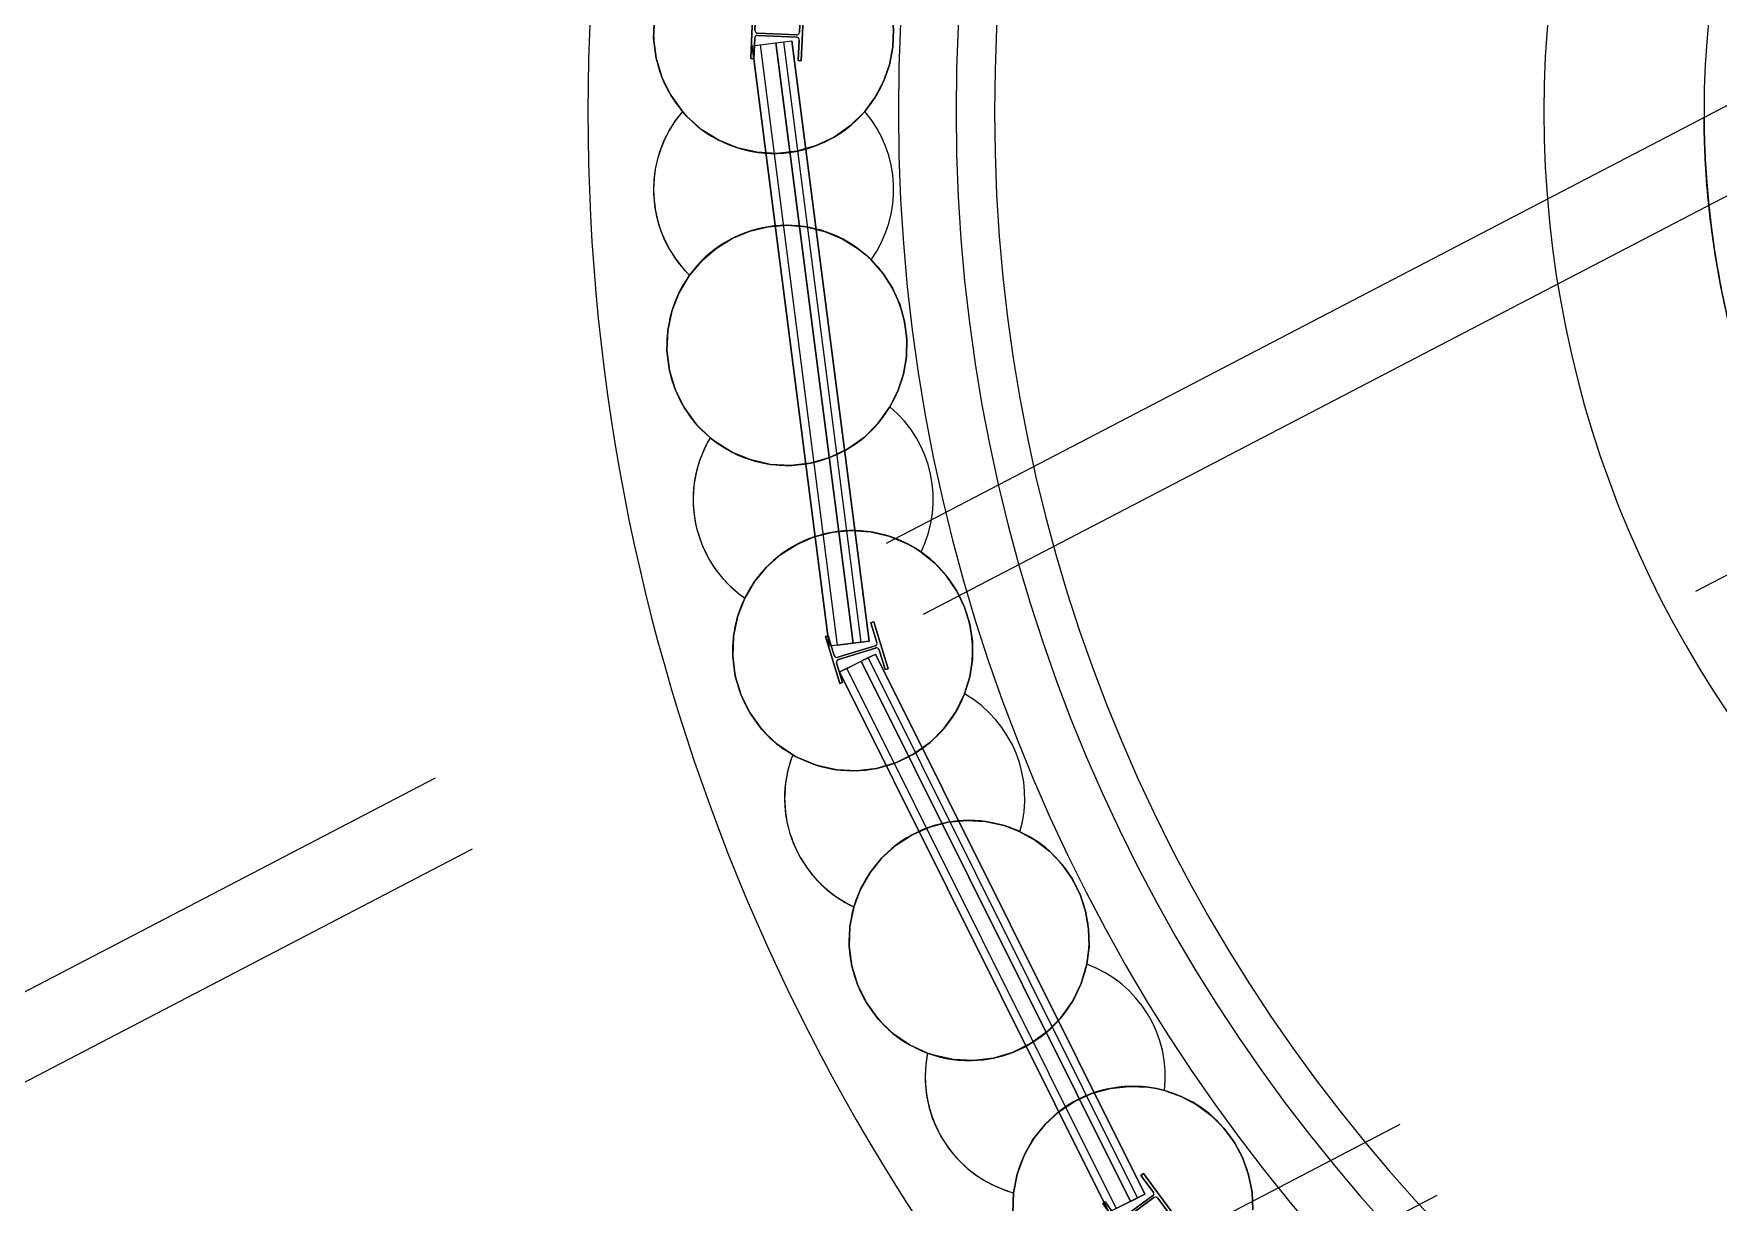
# Model space of a CAD drawing. Header units: metres. Extents: x 1753726 to 1755216, y 5920592 to 5921703.
# Drawn here: x 1754514.08 to 1754519.34, y 5921157.89 to 5921161.54 of the extents above; entities that cross this region are included whole.
import ezdxf

# ---------------------------------------------------------------- set-up
doc = ezdxf.new("R2010")
doc.units = ezdxf.units.M
doc.linetypes.add('CENTER', pattern=[50.8, 31.75, -6.35, 6.35, -6.35])
doc.linetypes.add('HIDDEN2', pattern=[4.7625, 3.175, -1.5875])
for name, color, linetype, lineweight in [('A-FLOR-____-OTLN', 9, 'Continuous', 9), ('A-WALL-____-OTLN', 2, 'Continuous', 9), ('P-PIPE-____-CNTR', 1, 'CENTER', 9), ('P-PIPE-____-OTLN', 6, 'HIDDEN2', 18), ('S-BEAM-____-OTLN', 7, 'Continuous', 9), ('S-FNDN-____-OTLN', 7, 'Continuous', 9)]:
    doc.layers.add(name, color=color, linetype=linetype, lineweight=lineweight)

# ---------------------------------------------------------------- blocks, each defined once
blk = doc.blocks.new('308492-ARUP-TUTB-MOD-0001_rvt-1-X-ARUP-GL-HERNE_BAY_ALIGNMENT')
at = {"layer": 'P-PIPE-____-CNTR'}
blk.add_line((1754215.1274, 5921001.4437), (1754520.1586, 5921160.2637), dxfattribs=at)
blk.add_line((1754215.1274, 5921001.4437), (1754520.1586, 5921160.2637), dxfattribs=at)
at = {"layer": 'P-PIPE-____-OTLN'}
for p, q in [((1754519.5583, 5921161.4168), (1754214.527, 5921002.5968)), ((1754519.6737, 5921161.195), (1754214.6425, 5921002.375)), ((1754215.6123, 5921000.5124), (1754520.6435, 5921159.3324)), ((1754215.7277, 5921000.2906), (1754520.759, 5921159.1107))]:
    blk.add_line(p, q, dxfattribs=at)
blk = doc.blocks.new('Arup_Beam_Steel I Section_UC_AU1 - 150UC30-4474887-X-ARUP-GL-HERNE_BAY_ALIGNMENT')
at = {"layer": 'S-BEAM-____-OTLN'}
for p, q in [((1754517.5456, 5921157.9829), (1754517.538, 5921157.9773)), ((1754517.538, 5921157.9773), (1754517.5456, 5921157.9829)), ((1754517.538, 5921157.9773), (1754517.5762, 5921157.9256)), ((1754517.5762, 5921157.9256), (1754517.538, 5921157.9773)), ((1754517.6365, 5921157.8598), (1754517.5456, 5921157.9829)), ((1754517.5456, 5921157.9829), (1754517.6365, 5921157.8598)), ((1754517.426, 5921157.8947), (1754517.4185, 5921157.8891)), ((1754517.4185, 5921157.8891), (1754517.426, 5921157.8947)), ((1754517.4185, 5921157.8891), (1754517.5093, 5921157.766)), ((1754517.5093, 5921157.766), (1754517.4185, 5921157.8891)), ((1754517.4642, 5921157.8429), (1754517.426, 5921157.8947)), ((1754517.426, 5921157.8947), (1754517.4642, 5921157.8429)), ((1754517.5743, 5921157.9131), (1754517.4767, 5921157.8411)), ((1754517.4767, 5921157.8411), (1754517.5743, 5921157.9131)), ((1754517.4806, 5921157.8357), (1754517.5783, 5921157.9078)), ((1754517.5783, 5921157.9078), (1754517.4806, 5921157.8357)), ((1754517.5907, 5921157.906), (1754517.6289, 5921157.8542)), ((1754517.6289, 5921157.8542), (1754517.5907, 5921157.906)), ((1754517.6289, 5921157.8542), (1754517.6365, 5921157.8598)), ((1754517.6365, 5921157.8598), (1754517.6289, 5921157.8542)), ((1754517.5169, 5921157.7716), (1754517.4787, 5921157.8233)), ((1754517.4787, 5921157.8233), (1754517.5169, 5921157.7716)), ((1754517.5093, 5921157.766), (1754517.5169, 5921157.7716)), ((1754517.5169, 5921157.7716), (1754517.5093, 5921157.766))]:
    blk.add_line(p, q, dxfattribs=at)
blk.add_arc((1754517.5691, 5921157.9203), 0.0089, 306.4314, 36.4314, dxfattribs=at)
blk.add_arc((1754517.5691, 5921157.9203), 0.0089, 306.4314, 36.4314, dxfattribs=at)
for centre, major_axis, start_param, end_param in [((1754517.5835, 5921157.9007), (-0.0074, 0.00495), 4.367404, 5.938201), ((1754517.5835, 5921157.9007), (-0.0074, 0.00495), 4.367404, 5.938201), ((1754517.4714, 5921157.8482), (-0.00795, 0.00401), 1.103322, 2.674119), ((1754517.4714, 5921157.8482), (-0.00795, 0.00401), 1.103322, 2.674119), ((1754517.4859, 5921157.8286), (0.00066, 0.00888), 0.710623, 2.281419), ((1754517.4859, 5921157.8286), (0.00066, 0.00888), 0.710623, 2.281419)]:
    blk.add_ellipse(centre, major_axis=major_axis, ratio=1, start_param=start_param, end_param=end_param, dxfattribs=at)
blk = doc.blocks.new('Arup_Beam_Steel I Section_UC_AU1 - 150UC30-4474888-X-ARUP-GL-HERNE_BAY_ALIGNMENT')
at = {"layer": 'S-BEAM-____-OTLN'}
for p, q in [((1754516.7036, 5921159.7058), (1754516.6946, 5921159.703)), ((1754516.6946, 5921159.703), (1754516.7036, 5921159.7058)), ((1754516.6946, 5921159.703), (1754516.7134, 5921159.6415)), ((1754516.7134, 5921159.6415), (1754516.6946, 5921159.703)), ((1754516.7483, 5921159.5594), (1754516.7036, 5921159.7058)), ((1754516.7036, 5921159.7058), (1754516.7483, 5921159.5594)), ((1754516.5615, 5921159.6624), (1754516.5525, 5921159.6597)), ((1754516.5525, 5921159.6597), (1754516.5615, 5921159.6624)), ((1754516.5525, 5921159.6597), (1754516.5972, 5921159.5133)), ((1754516.5972, 5921159.5133), (1754516.5525, 5921159.6597)), ((1754516.5803, 5921159.6009), (1754516.5615, 5921159.6624)), ((1754516.5615, 5921159.6624), (1754516.5803, 5921159.6009)), ((1754516.7075, 5921159.6304), (1754516.5914, 5921159.595)), ((1754516.5914, 5921159.595), (1754516.7075, 5921159.6304)), ((1754516.5933, 5921159.5887), (1754516.7094, 5921159.6241)), ((1754516.7094, 5921159.6241), (1754516.5933, 5921159.5887)), ((1754516.6062, 5921159.5161), (1754516.5874, 5921159.5776)), ((1754516.5874, 5921159.5776), (1754516.6062, 5921159.5161)), ((1754516.7205, 5921159.6182), (1754516.7393, 5921159.5567)), ((1754516.7393, 5921159.5567), (1754516.7205, 5921159.6182)), ((1754516.5972, 5921159.5133), (1754516.6062, 5921159.5161)), ((1754516.6062, 5921159.5161), (1754516.5972, 5921159.5133)), ((1754516.7393, 5921159.5567), (1754516.7483, 5921159.5594)), ((1754516.7483, 5921159.5594), (1754516.7393, 5921159.5567))]:
    blk.add_line(p, q, dxfattribs=at)
for centre, major_axis, start_param, end_param in [((1754516.7049, 5921159.6389), (0.00763, 0.00458), 4.467758, 6.038554), ((1754516.7049, 5921159.6389), (0.00763, 0.00458), 4.467758, 6.038554), ((1754516.712, 5921159.6156), (0.00858, 0.00238), 0.025579, 1.596375), ((1754516.712, 5921159.6156), (0.00858, 0.00238), 0.025579, 1.596375), ((1754516.5888, 5921159.6035), (0.0053, 0.00715), 2.504263, 4.075059), ((1754516.5888, 5921159.6035), (0.0053, 0.00715), 2.504263, 4.075059), ((1754516.5959, 5921159.5802), (0.00763, 0.00458), 1.326165, 2.896962), ((1754516.5959, 5921159.5802), (0.00763, 0.00458), 1.326165, 2.896962)]:
    blk.add_ellipse(centre, major_axis=major_axis, ratio=1, start_param=start_param, end_param=end_param, dxfattribs=at)
blk = doc.blocks.new('Arup_Beam_Steel I Section_UC_AU1 - 150UC30-4474889-X-ARUP-GL-HERNE_BAY_ALIGNMENT')
at = {"layer": 'S-BEAM-____-OTLN'}
for p, q in [((1754516.326, 5921161.6176), (1754516.3194, 5921161.4647)), ((1754516.3194, 5921161.4647), (1754516.326, 5921161.6176)), ((1754516.3354, 5921161.6172), (1754516.326, 5921161.6176)), ((1754516.326, 5921161.6176), (1754516.3354, 5921161.6172)), ((1754516.3326, 5921161.5529), (1754516.3354, 5921161.6172)), ((1754516.3354, 5921161.6172), (1754516.3326, 5921161.5529)), ((1754516.4745, 5921161.6111), (1754516.4717, 5921161.5469)), ((1754516.4717, 5921161.5469), (1754516.4745, 5921161.6111)), ((1754516.4839, 5921161.6107), (1754516.4745, 5921161.6111)), ((1754516.4745, 5921161.6111), (1754516.4839, 5921161.6107)), ((1754516.4772, 5921161.4579), (1754516.4839, 5921161.6107)), ((1754516.4839, 5921161.6107), (1754516.4772, 5921161.4579)), ((1754516.3288, 5921161.4643), (1754516.3316, 5921161.5286)), ((1754516.3316, 5921161.5286), (1754516.3288, 5921161.4643)), ((1754516.3408, 5921161.5371), (1754516.4621, 5921161.5318)), ((1754516.4621, 5921161.5318), (1754516.3408, 5921161.5371)), ((1754516.4624, 5921161.5384), (1754516.3411, 5921161.5437)), ((1754516.3411, 5921161.5437), (1754516.4624, 5921161.5384)), ((1754516.4706, 5921161.5225), (1754516.4678, 5921161.4583)), ((1754516.4678, 5921161.4583), (1754516.4706, 5921161.5225)), ((1754516.3194, 5921161.4647), (1754516.3288, 5921161.4643)), ((1754516.3288, 5921161.4643), (1754516.3194, 5921161.4647)), ((1754516.4678, 5921161.4583), (1754516.4772, 5921161.4579)), ((1754516.4772, 5921161.4579), (1754516.4678, 5921161.4583))]:
    blk.add_line(p, q, dxfattribs=at)
blk.add_arc((1754516.3415, 5921161.5526), 0.0089, 177.5033, 267.5033, dxfattribs=at)
blk.add_arc((1754516.3415, 5921161.5526), 0.0089, 177.5033, 267.5033, dxfattribs=at)
for centre, major_axis, start_param, end_param in [((1754516.3404, 5921161.5282), (-0.00615, 0.00643), 5.475999, 7.046796), ((1754516.3404, 5921161.5282), (-0.00615, 0.00643), 5.475999, 7.046796), ((1754516.4617, 5921161.5229), (-0.00532, 0.00713), 4.027692, 5.598489), ((1754516.4617, 5921161.5229), (-0.00532, 0.00713), 4.027692, 5.598489), ((1754516.4628, 5921161.5473), (-0.00532, 0.00713), 2.456896, 4.027692), ((1754516.4628, 5921161.5473), (-0.00532, 0.00713), 2.456896, 4.027692)]:
    blk.add_ellipse(centre, major_axis=major_axis, ratio=1, start_param=start_param, end_param=end_param, dxfattribs=at)
blk = doc.blocks.new('308492-ARUP-STTW-MOD-0300_rvt-1-X-ARUP-GL-HERNE_BAY_ALIGNMENT')
at = {"layer": 'A-WALL-____-OTLN'}
for p, q in [((1754516.3235, 5921161.5041), (1754516.4475, 5921161.5201)), ((1754516.3483, 5921161.5073), (1754516.4227, 5921161.5169)), ((1754516.3979, 5921161.5137), (1754516.4475, 5921161.5201)), ((1754516.3979, 5921161.5137), (1754516.4475, 5921161.5201)), ((1754516.4227, 5921161.5169), (1754516.4475, 5921161.5201)), ((1754516.6639, 5921159.6423), (1754516.4227, 5921161.5169)), ((1754516.6887, 5921159.6455), (1754516.4475, 5921161.5201)), ((1754516.4475, 5921161.5201), (1754516.6887, 5921159.6455)), ((1754516.6887, 5921159.6455), (1754516.4475, 5921161.5201)), ((1754516.4475, 5921161.5201), (1754516.6887, 5921159.6455)), ((1754516.3235, 5921161.5041), (1754516.3483, 5921161.5073)), ((1754516.3235, 5921161.5041), (1754516.5647, 5921159.6296)), ((1754516.5647, 5921159.6296), (1754516.3235, 5921161.5041)), ((1754516.3483, 5921161.5073), (1754516.5895, 5921159.6328)), ((1754516.6391, 5921159.6391), (1754516.3979, 5921161.5137)), ((1754516.3979, 5921161.5137), (1754516.6391, 5921159.6391)), ((1754516.6887, 5921159.6455), (1754516.5647, 5921159.6296)), ((1754516.5895, 5921159.6328), (1754516.5647, 5921159.6296)), ((1754516.5895, 5921159.6328), (1754516.6639, 5921159.6423)), ((1754516.6887, 5921159.6455), (1754516.6391, 5921159.6391)), ((1754516.6391, 5921159.6391), (1754516.6887, 5921159.6455)), ((1754516.6887, 5921159.6455), (1754516.6639, 5921159.6423)), ((1754516.5969, 5921159.5495), (1754516.7088, 5921159.6052)), ((1754516.6193, 5921159.5606), (1754516.6864, 5921159.5941)), ((1754516.664, 5921159.5829), (1754516.7088, 5921159.6052)), ((1754516.664, 5921159.5829), (1754516.7088, 5921159.6052)), ((1754517.505, 5921157.8959), (1754516.664, 5921159.5829)), ((1754516.664, 5921159.5829), (1754517.505, 5921157.8959)), ((1754516.6864, 5921159.5941), (1754516.7088, 5921159.6052)), ((1754517.5273, 5921157.9071), (1754516.6864, 5921159.5941)), ((1754517.5497, 5921157.9182), (1754516.7088, 5921159.6052)), ((1754516.7088, 5921159.6052), (1754517.5497, 5921157.9182)), ((1754517.5497, 5921157.9182), (1754516.7088, 5921159.6052)), ((1754516.7088, 5921159.6052), (1754517.5497, 5921157.9182)), ((1754516.5969, 5921159.5495), (1754516.6193, 5921159.5606)), ((1754516.5969, 5921159.5495), (1754517.4379, 5921157.8625)), ((1754517.4379, 5921157.8625), (1754516.5969, 5921159.5495)), ((1754516.6193, 5921159.5606), (1754517.4602, 5921157.8736)), ((1754517.5497, 5921157.9182), (1754517.4379, 5921157.8625)), ((1754517.4602, 5921157.8736), (1754517.5273, 5921157.9071)), ((1754517.5497, 5921157.9182), (1754517.505, 5921157.8959)), ((1754517.505, 5921157.8959), (1754517.5497, 5921157.9182)), ((1754517.5497, 5921157.9182), (1754517.5273, 5921157.9071))]:
    blk.add_line(p, q, dxfattribs=at)
at = {"layer": 'S-BEAM-____-OTLN'}
for radius, start, end in [(5.355, 0, 180), (5.355, 0, 180), (5.355, 0, 180), (5.355, 0, 180), (5.055, 0, 180), (5.055, 0, 180), (5.055, 0, 180), (5.055, 0, 180), (5.355, 180, 0), (5.355, 180, 0), (5.355, 180, 0), (5.355, 180, 0), (5.055, 180, 0), (5.055, 180, 0), (5.055, 180, 0), (5.055, 180, 0)]:
    blk.add_arc((1754522.1356, 5921161.2995), radius, start, end, dxfattribs=at)
at = {"layer": 'S-FNDN-____-OTLN', "flags": 128}
for points in [[(1754516.106, 5921161.2996), (1754516.0694, 5921161.3502), (1754516.0418, 5921161.4063), (1754516.0238, 5921161.4661), (1754516.0161, 5921161.5282), (1754516.0187, 5921161.5906), (1754516.0317, 5921161.6518), (1754516.0547, 5921161.7099), (1754516.087, 5921161.7634), (1754516.1278, 5921161.8109)], [(1754516.1278, 5921161.8109), (1754516.087, 5921161.7634), (1754516.0547, 5921161.7099), (1754516.0317, 5921161.6518), (1754516.0187, 5921161.5906), (1754516.0161, 5921161.5282), (1754516.0238, 5921161.4661), (1754516.0418, 5921161.4063), (1754516.0694, 5921161.3502), (1754516.106, 5921161.2996)], [(1754516.6952, 5921161.7625), (1754516.7241, 5921161.7152), (1754516.7458, 5921161.6642), (1754516.7597, 5921161.6105), (1754516.7656, 5921161.5554), (1754516.7632, 5921161.5), (1754516.7527, 5921161.4455), (1754516.7343, 5921161.3932), (1754516.7084, 5921161.3442), (1754516.6755, 5921161.2995)], [(1754516.6755, 5921161.2995), (1754516.7084, 5921161.3442), (1754516.7343, 5921161.3932), (1754516.7527, 5921161.4455), (1754516.7632, 5921161.5), (1754516.7656, 5921161.5554), (1754516.7597, 5921161.6105), (1754516.7458, 5921161.6642), (1754516.7241, 5921161.7152), (1754516.6952, 5921161.7625)], [(1754516.1201, 5921161.284), (1754516.1129, 5921161.2917), (1754516.106, 5921161.2996)], [(1754516.106, 5921161.2996), (1754516.1129, 5921161.2917), (1754516.1201, 5921161.284)], [(1754516.6755, 5921161.2995), (1754516.631, 5921161.2556), (1754516.5799, 5921161.2197), (1754516.5234, 5921161.1928), (1754516.4634, 5921161.1756), (1754516.4012, 5921161.1687), (1754516.3388, 5921161.1722), (1754516.2779, 5921161.1859), (1754516.2201, 5921161.2096), (1754516.167, 5921161.2426), (1754516.1201, 5921161.284)], [(1754516.1201, 5921161.284), (1754516.167, 5921161.2426), (1754516.2201, 5921161.2096), (1754516.2779, 5921161.1859), (1754516.3388, 5921161.1722), (1754516.4012, 5921161.1687), (1754516.4634, 5921161.1756), (1754516.5234, 5921161.1928), (1754516.5799, 5921161.2197), (1754516.631, 5921161.2556), (1754516.6755, 5921161.2995)], [(1754516.1278, 5921160.7882), (1754516.1661, 5921160.8334), (1754516.2111, 5921160.8721), (1754516.2616, 5921160.9031), (1754516.3164, 5921160.9259), (1754516.3741, 5921160.9396), (1754516.4333, 5921160.9442), (1754516.4924, 5921160.9393), (1754516.55, 5921160.9251), (1754516.6047, 5921160.9021), (1754516.655, 5921160.8707)], [(1754516.655, 5921160.8707), (1754516.6047, 5921160.9021), (1754516.55, 5921160.9251), (1754516.4924, 5921160.9393), (1754516.4333, 5921160.9442), (1754516.3741, 5921160.9396), (1754516.3164, 5921160.9259), (1754516.2616, 5921160.9031), (1754516.2111, 5921160.8721), (1754516.1661, 5921160.8334), (1754516.1278, 5921160.7882)], [(1754516.655, 5921160.8707), (1754516.6757, 5921160.8543), (1754516.6952, 5921160.8364)], [(1754516.6952, 5921160.8364), (1754516.6757, 5921160.8543), (1754516.655, 5921160.8707)], [(1754516.6952, 5921160.8364), (1754516.7317, 5921160.7947), (1754516.7617, 5921160.7481), (1754516.7845, 5921160.6975), (1754516.7996, 5921160.6441), (1754516.8066, 5921160.5891), (1754516.8055, 5921160.5337), (1754516.7962, 5921160.479), (1754516.7789, 5921160.4263), (1754516.754, 5921160.3768)], [(1754516.754, 5921160.3768), (1754516.7789, 5921160.4263), (1754516.7962, 5921160.479), (1754516.8055, 5921160.5337), (1754516.8066, 5921160.5891), (1754516.7996, 5921160.6441), (1754516.7845, 5921160.6975), (1754516.7617, 5921160.7481), (1754516.7317, 5921160.7947), (1754516.6952, 5921160.8364)], [(1754516.1927, 5921160.2806), (1754516.1481, 5921160.3243), (1754516.1114, 5921160.3749), (1754516.0836, 5921160.4309), (1754516.0654, 5921160.4907), (1754516.0575, 5921160.5527), (1754516.06, 5921160.6152), (1754516.0728, 5921160.6763), (1754516.0956, 5921160.7346), (1754516.1278, 5921160.7882)], [(1754516.1278, 5921160.7882), (1754516.0956, 5921160.7346), (1754516.0728, 5921160.6763), (1754516.06, 5921160.6152), (1754516.0575, 5921160.5527), (1754516.0654, 5921160.4907), (1754516.0836, 5921160.4309), (1754516.1114, 5921160.3749), (1754516.1481, 5921160.3243), (1754516.1927, 5921160.2806)], [(1754516.754, 5921160.3768), (1754516.7176, 5921160.326), (1754516.6733, 5921160.2819), (1754516.6222, 5921160.2459), (1754516.5659, 5921160.2188), (1754516.5058, 5921160.2015), (1754516.4437, 5921160.1943), (1754516.3813, 5921160.1976), (1754516.3203, 5921160.2112), (1754516.2624, 5921160.2348), (1754516.2092, 5921160.2676)], [(1754516.2092, 5921160.2676), (1754516.2624, 5921160.2348), (1754516.3203, 5921160.2112), (1754516.3813, 5921160.1976), (1754516.4437, 5921160.1943), (1754516.5058, 5921160.2015), (1754516.5659, 5921160.2188), (1754516.6222, 5921160.2459), (1754516.6733, 5921160.2819), (1754516.7176, 5921160.326), (1754516.754, 5921160.3768)], [(1754516.2092, 5921160.2676), (1754516.2009, 5921160.274), (1754516.1927, 5921160.2806)], [(1754516.1927, 5921160.2806), (1754516.2009, 5921160.274), (1754516.2092, 5921160.2676)], [(1754516.3006, 5921159.7802), (1754516.3307, 5921159.8313), (1754516.3685, 5921159.877), (1754516.4131, 5921159.9161), (1754516.4633, 5921159.9478), (1754516.5178, 5921159.9711), (1754516.5754, 5921159.9856), (1754516.6344, 5921159.9908), (1754516.6936, 5921159.9866), (1754516.7514, 5921159.9731), (1754516.8063, 5921159.9507)], [(1754516.8063, 5921159.9507), (1754516.7514, 5921159.9731), (1754516.6936, 5921159.9866), (1754516.6344, 5921159.9908), (1754516.5754, 5921159.9856), (1754516.5178, 5921159.9711), (1754516.4633, 5921159.9478), (1754516.4131, 5921159.9161), (1754516.3685, 5921159.877), (1754516.3307, 5921159.8313), (1754516.3006, 5921159.7802)], [(1754516.8063, 5921159.9507), (1754516.8295, 5921159.9379), (1754516.8517, 5921159.9237)], [(1754516.8517, 5921159.9237), (1754516.8295, 5921159.9379), (1754516.8063, 5921159.9507)], [(1754516.8517, 5921159.9237), (1754516.8948, 5921159.8887), (1754516.9322, 5921159.8478), (1754516.9632, 5921159.8018), (1754516.9871, 5921159.7518), (1754517.0033, 5921159.6988), (1754517.0116, 5921159.6439), (1754517.0116, 5921159.5885), (1754517.0035, 5921159.5336), (1754516.9874, 5921159.4805)], [(1754516.9874, 5921159.4805), (1754517.0035, 5921159.5336), (1754517.0116, 5921159.5885), (1754517.0116, 5921159.6439), (1754517.0033, 5921159.6988), (1754516.9871, 5921159.7518), (1754516.9632, 5921159.8018), (1754516.9322, 5921159.8478), (1754516.8948, 5921159.8887), (1754516.8517, 5921159.9237)], [(1754516.4503, 5921159.2909), (1754516.3991, 5921159.3264), (1754516.3543, 5921159.3701), (1754516.3174, 5921159.4206), (1754516.2895, 5921159.4765), (1754516.2711, 5921159.5362), (1754516.263, 5921159.5982), (1754516.2653, 5921159.6607), (1754516.278, 5921159.7219), (1754516.3006, 5921159.7802)], [(1754516.3006, 5921159.7802), (1754516.278, 5921159.7219), (1754516.2653, 5921159.6607), (1754516.263, 5921159.5982), (1754516.2711, 5921159.5362), (1754516.2895, 5921159.4765), (1754516.3174, 5921159.4206), (1754516.3543, 5921159.3701), (1754516.3991, 5921159.3264), (1754516.4503, 5921159.2909)], [(1754516.9874, 5921159.4805), (1754516.9601, 5921159.4243), (1754516.9238, 5921159.3734), (1754516.8796, 5921159.3293), (1754516.8286, 5921159.2931), (1754516.7724, 5921159.2658), (1754516.7124, 5921159.2483), (1754516.6503, 5921159.241), (1754516.5879, 5921159.2441), (1754516.5269, 5921159.2575), (1754516.4689, 5921159.2809)], [(1754516.4689, 5921159.2809), (1754516.5269, 5921159.2575), (1754516.5879, 5921159.2441), (1754516.6503, 5921159.241), (1754516.7124, 5921159.2483), (1754516.7724, 5921159.2658), (1754516.8286, 5921159.2931), (1754516.8796, 5921159.3293), (1754516.9238, 5921159.3734), (1754516.9601, 5921159.4243), (1754516.9874, 5921159.4805)], [(1754516.4689, 5921159.2809), (1754516.4596, 5921159.2857), (1754516.4503, 5921159.2909)], [(1754516.4503, 5921159.2909), (1754516.4596, 5921159.2857), (1754516.4689, 5921159.2809)], [(1754516.6413, 5921158.8159), (1754516.6624, 5921158.8714), (1754516.6919, 5921158.9228), (1754516.7292, 5921158.9689), (1754516.7733, 5921159.0086), (1754516.8231, 5921159.0408), (1754516.8774, 5921159.0648), (1754516.9348, 5921159.0799), (1754516.9938, 5921159.0858), (1754517.053, 5921159.0822), (1754517.111, 5921159.0694)], [(1754517.111, 5921159.0694), (1754517.053, 5921159.0822), (1754516.9938, 5921159.0858), (1754516.9348, 5921159.0799), (1754516.8774, 5921159.0648), (1754516.8231, 5921159.0408), (1754516.7733, 5921159.0086), (1754516.7292, 5921158.9689), (1754516.6919, 5921158.9228), (1754516.6624, 5921158.8714), (1754516.6413, 5921158.8159)], [(1754517.111, 5921159.0694), (1754517.136, 5921159.0608), (1754517.1602, 5921159.0505)], [(1754517.1602, 5921159.0505), (1754517.136, 5921159.0608), (1754517.111, 5921159.0694)], [(1754517.1602, 5921159.0505), (1754517.2086, 5921159.0233), (1754517.2524, 5921158.9893), (1754517.2907, 5921158.9492), (1754517.3227, 5921158.9039), (1754517.3477, 5921158.8544), (1754517.3651, 5921158.8018), (1754517.3745, 5921158.7471), (1754517.3758, 5921158.6917), (1754517.3688, 5921158.6367)], [(1754517.3688, 5921158.6367), (1754517.3758, 5921158.6917), (1754517.3745, 5921158.7471), (1754517.3651, 5921158.8018), (1754517.3477, 5921158.8544), (1754517.3227, 5921158.9039), (1754517.2907, 5921158.9492), (1754517.2524, 5921158.9893), (1754517.2086, 5921159.0233), (1754517.1602, 5921159.0505)], [(1754516.8716, 5921158.359), (1754516.815, 5921158.3853), (1754516.7636, 5921158.4208), (1754516.7187, 5921158.4643), (1754516.6816, 5921158.5147), (1754516.6535, 5921158.5705), (1754516.635, 5921158.6302), (1754516.6267, 5921158.6922), (1754516.6288, 5921158.7547), (1754516.6413, 5921158.8159)], [(1754516.6413, 5921158.8159), (1754516.6288, 5921158.7547), (1754516.6267, 5921158.6922), (1754516.635, 5921158.6302), (1754516.6535, 5921158.5705), (1754516.6816, 5921158.5147), (1754516.7187, 5921158.4643), (1754516.7636, 5921158.4208), (1754516.815, 5921158.3853), (1754516.8716, 5921158.359)], [(1754517.3688, 5921158.6367), (1754517.3514, 5921158.5766), (1754517.3243, 5921158.5203), (1754517.2881, 5921158.4693), (1754517.2441, 5921158.4251), (1754517.1932, 5921158.3887), (1754517.1371, 5921158.3613), (1754517.0771, 5921158.3436), (1754517.0151, 5921158.3361), (1754516.9526, 5921158.339), (1754516.8915, 5921158.3522)], [(1754516.8915, 5921158.3522), (1754516.9526, 5921158.339), (1754517.0151, 5921158.3361), (1754517.0771, 5921158.3436), (1754517.1371, 5921158.3613), (1754517.1932, 5921158.3887), (1754517.2441, 5921158.4251), (1754517.2881, 5921158.4693), (1754517.3243, 5921158.5203), (1754517.3514, 5921158.5766), (1754517.3688, 5921158.6367)], [(1754516.8915, 5921158.3522), (1754516.8815, 5921158.3555), (1754516.8716, 5921158.359)], [(1754516.8716, 5921158.359), (1754516.8815, 5921158.3555), (1754516.8915, 5921158.3522)], [(1754517.14, 5921157.9231), (1754517.1514, 5921157.9813), (1754517.1719, 5921158.037), (1754517.2008, 5921158.0888), (1754517.2376, 5921158.1353), (1754517.2813, 5921158.1755), (1754517.3307, 5921158.2083), (1754517.3847, 5921158.2329), (1754517.4419, 5921158.2486), (1754517.5008, 5921158.2552), (1754517.5601, 5921158.2523)], [(1754517.5601, 5921158.2523), (1754517.5008, 5921158.2552), (1754517.4419, 5921158.2486), (1754517.3847, 5921158.2329), (1754517.3307, 5921158.2083), (1754517.2813, 5921158.1755), (1754517.2376, 5921158.1353), (1754517.2008, 5921158.0888), (1754517.1719, 5921158.037), (1754517.1514, 5921157.9813), (1754517.14, 5921157.9231)], [(1754517.5601, 5921158.2523), (1754517.5862, 5921158.2481), (1754517.6119, 5921158.242)], [(1754517.6119, 5921158.242), (1754517.5862, 5921158.2481), (1754517.5601, 5921158.2523)], [(1754517.6119, 5921158.242), (1754517.6641, 5921158.2234), (1754517.713, 5921158.1973), (1754517.7576, 5921158.1643), (1754517.7968, 5921158.125), (1754517.8298, 5921158.0804), (1754517.8558, 5921158.0315), (1754517.8743, 5921157.9792), (1754517.8849, 5921157.9248), (1754517.8874, 5921157.8694)], [(1754517.8874, 5921157.8694), (1754517.8849, 5921157.9248), (1754517.8743, 5921157.9792), (1754517.8558, 5921158.0315), (1754517.8298, 5921158.0804), (1754517.7968, 5921158.125), (1754517.7576, 5921158.1643), (1754517.713, 5921158.1973), (1754517.6641, 5921158.2234), (1754517.6119, 5921158.242)], [(1754517.4443, 5921157.5117), (1754517.3841, 5921157.5281), (1754517.3273, 5921157.5543), (1754517.2757, 5921157.5896), (1754517.2307, 5921157.633), (1754517.1936, 5921157.6833), (1754517.1652, 5921157.739), (1754517.1466, 5921157.7987), (1754517.1381, 5921157.8606), (1754517.14, 5921157.9231)], [(1754517.14, 5921157.9231), (1754517.1381, 5921157.8606), (1754517.1466, 5921157.7987), (1754517.1652, 5921157.739), (1754517.1936, 5921157.6833), (1754517.2307, 5921157.633), (1754517.2757, 5921157.5896), (1754517.3273, 5921157.5543), (1754517.3841, 5921157.5281), (1754517.4443, 5921157.5117)]]:
    blk.add_lwpolyline(points, dxfattribs=at)
at = {"layer": 'S-FNDN-____-OTLN'}
for centre, radius, start, end in [((1754522.1356, 5921161.2995), 6.325, 0, 180), ((1754522.1356, 5921161.2995), 6.325, 0, 180), ((1754522.1356, 5921161.2995), 5.175, 0, 180), ((1754522.1356, 5921161.2995), 5.175, 0, 180), ((1754516.3908, 5921161.5435), 0.375, 134.5358, 220.5993), ((1754516.3908, 5921161.5435), 0.375, 134.5358, 220.5993), ((1754516.3908, 5921161.5435), 0.375, 319.4007, 35.7344), ((1754516.3908, 5921161.5435), 0.375, 319.4007, 35.7344), ((1754522.1356, 5921161.2995), 6.325, 180, 0), ((1754522.1356, 5921161.2995), 6.325, 180, 0), ((1754516.3908, 5921161.0555), 0.375, 139.4007, 225.4642), ((1754516.3908, 5921161.0555), 0.375, 139.4007, 225.4642), ((1754516.3908, 5921161.0555), 0.375, 139.4007, 220.8989), ((1754516.3908, 5921161.5435), 0.375, 220.5993, 223.8007), ((1754516.3908, 5921161.5435), 0.375, 220.5993, 223.8007), ((1754516.3908, 5921161.5435), 0.375, 223.8007, 319.4007), ((1754516.3908, 5921161.5435), 0.375, 223.8007, 319.4007), ((1754516.3908, 5921161.0555), 0.375, 324.2656, 40.5993), ((1754516.3908, 5921161.0555), 0.375, 324.2656, 40.5993), ((1754516.3908, 5921161.0555), 0.375, 324.2656, 40.5993), ((1754516.3908, 5921161.0555), 0.375, 324.2656, 40.5993), ((1754522.1356, 5921161.2995), 5.175, 180, 0), ((1754522.1356, 5921161.2995), 5.175, 180, 0), ((1754516.3908, 5921161.0555), 0.375, 220.8989, 225.4642), ((1754516.5146, 5921160.0881), 0.375, 333.9953, 50.329), ((1754516.5146, 5921160.0881), 0.375, 333.9953, 50.329), ((1754516.5146, 5921160.0881), 0.375, 149.1304, 235.1939), ((1754516.5146, 5921160.0881), 0.375, 149.1304, 235.1939), ((1754516.5146, 5921160.0881), 0.375, 149.1304, 230.6286), ((1754516.5146, 5921160.0881), 0.375, 149.1304, 230.6286), ((1754516.6376, 5921159.6158), 0.375, 63.2602, 153.9953), ((1754516.6376, 5921159.6158), 0.375, 63.2602, 153.9953), ((1754516.6376, 5921159.6158), 0.375, 55.1939, 63.2602), ((1754516.6376, 5921159.6158), 0.375, 55.1939, 63.2602), ((1754516.6376, 5921159.6158), 0.375, 338.8601, 55.1939), ((1754516.6376, 5921159.6158), 0.375, 338.8601, 55.1939), ((1754516.6376, 5921159.6158), 0.375, 153.9953, 240.0588), ((1754516.6376, 5921159.6158), 0.375, 153.9953, 240.0588), ((1754516.5146, 5921160.0881), 0.375, 230.6286, 235.1939), ((1754516.5146, 5921160.0881), 0.375, 230.6286, 235.1939), ((1754516.6376, 5921159.6158), 0.375, 243.2602, 338.8601), ((1754516.6376, 5921159.6158), 0.375, 243.2602, 338.8601), ((1754516.8002, 5921159.1556), 0.375, 343.725, 60.0588), ((1754516.8002, 5921159.1556), 0.375, 343.725, 60.0588), ((1754516.8002, 5921159.1556), 0.375, 343.725, 60.0588), ((1754516.8002, 5921159.1556), 0.375, 343.725, 60.0588), ((1754516.8002, 5921159.1556), 0.375, 158.8601, 244.9236), ((1754516.8002, 5921159.1556), 0.375, 158.8601, 240.3583), ((1754516.8002, 5921159.1556), 0.375, 158.8601, 240.3583), ((1754516.6376, 5921159.6158), 0.375, 240.0588, 243.2602), ((1754516.6376, 5921159.6158), 0.375, 240.0588, 243.2602), ((1754517.0013, 5921158.7108), 0.375, 64.9236, 72.9899), ((1754517.0013, 5921158.7108), 0.375, 348.5899, 64.9236), ((1754517.0013, 5921158.7108), 0.375, 252.9899, 348.5899), ((1754517.2393, 5921158.2847), 0.375, 168.5899, 254.6534), ((1754517.2393, 5921158.2847), 0.375, 168.5899, 250.0881), ((1754517.0013, 5921158.7108), 0.375, 249.7885, 252.9899), ((1754517.5126, 5921157.8804), 0.375, 82.7196, 173.4547), ((1754517.5126, 5921157.8804), 0.375, 173.4547, 259.5182)]:
    blk.add_arc(centre, radius, start, end, dxfattribs=at)
for centre, major_axis, start_param, end_param in [((1754516.3908, 5921161.0555), (0.375, 0), 2.433001, 3.855413), ((1754516.4321, 5921160.5692), (0.0729, 0.3678), 5.842439, 7.426065), ((1754516.4321, 5921160.5692), (0, 0.375), 5.646672, 7.230298), ((1754516.4321, 5921160.5692), (-0.0473, 0.372), 5.379349, 5.520132), ((1754516.4321, 5921160.5692), (0.224, 0.3008), 6.145896, 6.286679), ((1754516.4321, 5921160.5692), (0.2641, 0.2662), 4.954961, 6.287236), ((1754516.4321, 5921160.5692), (0.2823, 0.2468), 5.025953, 6.358229), ((1754516.4321, 5921160.5692), (-0.3528, 0.1272), 6.005696, 7.507787), ((1754516.4321, 5921160.5692), (-0.3133, 0.2062), 6.241553, 7.743644), ((1754516.3908, 5921161.0555), (0.375, 0), 3.855413, 3.935092), ((1754516.4321, 5921160.5692), (0.375, 0), 4.075875, 5.744409), ((1754516.4321, 5921160.5692), (0.3671, 0.0767), 3.86999, 5.538524), ((1754516.5146, 5921160.0881), (0.1272, 0.3528), 4.604715, 5.936991), ((1754516.5146, 5921160.0881), (0.1272, 0.3528), 4.604715, 5.936991), ((1754516.4321, 5921160.5692), (-0.3528, 0.1272), 1.224602, 1.280477), ((1754516.4321, 5921160.5692), (-0.3197, 0.196), 1.428488, 1.484363), ((1754516.8002, 5921159.1556), (-0.3563, 0.1171), 6.231756, 7.733847), ((1754517.0013, 5921158.7108), (-0.3709, 0.0555), 4.563948, 6.147574), ((1754517.0013, 5921158.7108), (-0.3023, 0.222), 5.04893, 6.632556), ((1754517.0013, 5921158.7108), (-0.3709, 0.0555), 4.423165, 4.563948), ((1754517.0013, 5921158.7108), (-0.3305, 0.1772), 3.43472, 4.766995), ((1754517.0013, 5921158.7108), (0.1344, 0.3501), 1.653376, 3.155467), ((1754517.0013, 5921158.7108), (-0.1284, 0.3523), 0.937373, 2.439465), ((1754516.8002, 5921159.1556), (-0.3563, 0.1171), 1.370982, 1.450662), ((1754516.8002, 5921159.1556), (0.3386, 0.1611), 3.750893, 3.830572), ((1754517.0013, 5921158.7108), (-0.3171, 0.2002), 1.837134, 3.505668), ((1754517.2393, 5921158.2847), (0.2916, 0.2358), 5.488981, 6.821256), ((1754517.2393, 5921158.2847), (0.2425, 0.286), 5.301519, 6.633795), ((1754517.2393, 5921158.2847), (0.2916, 0.2358), 5.488981, 6.821256), ((1754517.2393, 5921158.2847), (0.2425, 0.286), 5.301519, 6.633795), ((1754517.2393, 5921158.2847), (-0.2557, 0.2743), 0.621481, 2.123572), ((1754517.2393, 5921158.2847), (-0.2801, 0.2493), 0.528195, 1.950606), ((1754517.0013, 5921158.7108), (0, 0.375), 2.788835, 2.844711), ((1754517.5126, 5921157.8804), (-0.1461, 0.3454), 5.756005, 7.339631), ((1754517.5126, 5921157.8804), (-0.0657, 0.3692), 5.839136, 5.979919), ((1754517.5126, 5921157.8804), (0.1652, 0.3366), 0.188383, 0.329166), ((1754517.5126, 5921157.8804), (0.1156, 0.3567), 4.996371, 6.328646), ((1754517.5126, 5921157.8804), (0.269, 0.2612), 5.483123, 6.815398), ((1754517.2393, 5921158.2847), (-0.2557, 0.2743), 2.043892, 2.123572), ((1754517.2393, 5921158.2847), (0.3483, 0.139), 3.98505, 4.06473), ((1754517.5126, 5921157.8804), (-0.3744, 0.0214), 6.226067, 7.728158)]:
    blk.add_ellipse(centre, major_axis=major_axis, ratio=1, start_param=start_param, end_param=end_param, dxfattribs=at)
at = {"layer": 'S-BEAM-____-OTLN'}
for name in ['Arup_Beam_Steel I Section_UC_AU1 - 150UC30-4474889-X-ARUP-GL-HERNE_BAY_ALIGNMENT', 'Arup_Beam_Steel I Section_UC_AU1 - 150UC30-4474888-X-ARUP-GL-HERNE_BAY_ALIGNMENT', 'Arup_Beam_Steel I Section_UC_AU1 - 150UC30-4474887-X-ARUP-GL-HERNE_BAY_ALIGNMENT']:
    blk.add_blockref(name, (0, 0), dxfattribs=at)
blk = doc.blocks.new('Bell Out - Insitu10 - Bell Out - Insitu-4401115-X-ARUP-GL-HERNE_BAY_ALIGNMENT')
at = {"layer": 'A-WALL-____-OTLN'}
blk.add_line((85.2327, 45.0932), (84.6118, 44.77), dxfattribs=at)
for start, end in [(0, 180), (0, 180), (180, 0), (180, 0)]:
    blk.add_arc((87.4618, 44.7874), 2.85, start, end, dxfattribs=at)
for points, knots in [([(84.9336, 43.4719), (84.9142, 43.509), (84.8773, 43.5841), (84.8272, 43.698), (84.783, 43.8118), (84.732, 43.9618), (84.6829, 44.1427), (84.645, 44.3402), (84.6239, 44.5103), (84.6146, 44.6452), (84.6124, 44.7214), (84.6119, 44.7571), (84.6118, 44.7683), (84.6118, 44.77), (84.6118, 44.77)], [0, 0, 0, 0, 0.030303, 0.0606061, 0.0909091, 0.1212121, 0.1818182, 0.2424242, 0.3030303, 0.3636364, 0.4242424, 0.4545455, 0.4848485, 0.49975, 0.49975, 0.49975, 0.49975]), ([(84.6118, 44.77), (84.6118, 44.77), (84.6118, 44.7682), (84.6119, 44.7568), (84.6123, 44.7298), (84.6136, 44.6771), (84.6181, 44.5819), (84.6333, 44.4222), (84.6656, 44.2202), (84.7142, 44.0215), (84.7677, 43.8543), (84.8154, 43.7265), (84.8613, 43.6196), (84.9015, 43.5348), (84.9227, 43.4928), (84.9336, 43.4719)], [0.5, 0.5, 0.5, 0.5, 0.5151515, 0.5454545, 0.5757576, 0.6060606, 0.6666667, 0.7272727, 0.7954545, 0.8636364, 0.8977273, 0.9318182, 0.9659091, 0.9829545, 1, 1, 1, 1])]:
    blk.add_open_spline(points, degree=3, knots=knots, dxfattribs=at)
blk = doc.blocks.new('308492-ARUP-STPW-MOD-1900_rvt-1-X-ARUP-GL-HERNE_BAY_ALIGNMENT')
at = {"layer": 'A-FLOR-____-OTLN'}
for start, end in [(0, 180), (0, 180), (180, 0), (180, 0)]:
    blk.add_arc((1754522.1466, 5921161.2979), 3.35, start, end, dxfattribs=at)
at = {"layer": 'A-WALL-____-OTLN'}
blk.add_blockref('Bell Out - Insitu10 - Bell Out - Insitu-4401115-X-ARUP-GL-HERNE_BAY_ALIGNMENT', (1754434.6848, 5921116.5106), dxfattribs=at)

msp = doc.modelspace()

# ---------------------------------------------------------------- block references
for name in ['308492-ARUP-TUTB-MOD-0001_rvt-1-X-ARUP-GL-HERNE_BAY_ALIGNMENT', '308492-ARUP-STPW-MOD-1900_rvt-1-X-ARUP-GL-HERNE_BAY_ALIGNMENT', '308492-ARUP-STTW-MOD-0300_rvt-1-X-ARUP-GL-HERNE_BAY_ALIGNMENT']:
    msp.add_blockref(name, (0, 0))

doc.saveas('drawing.dxf')
